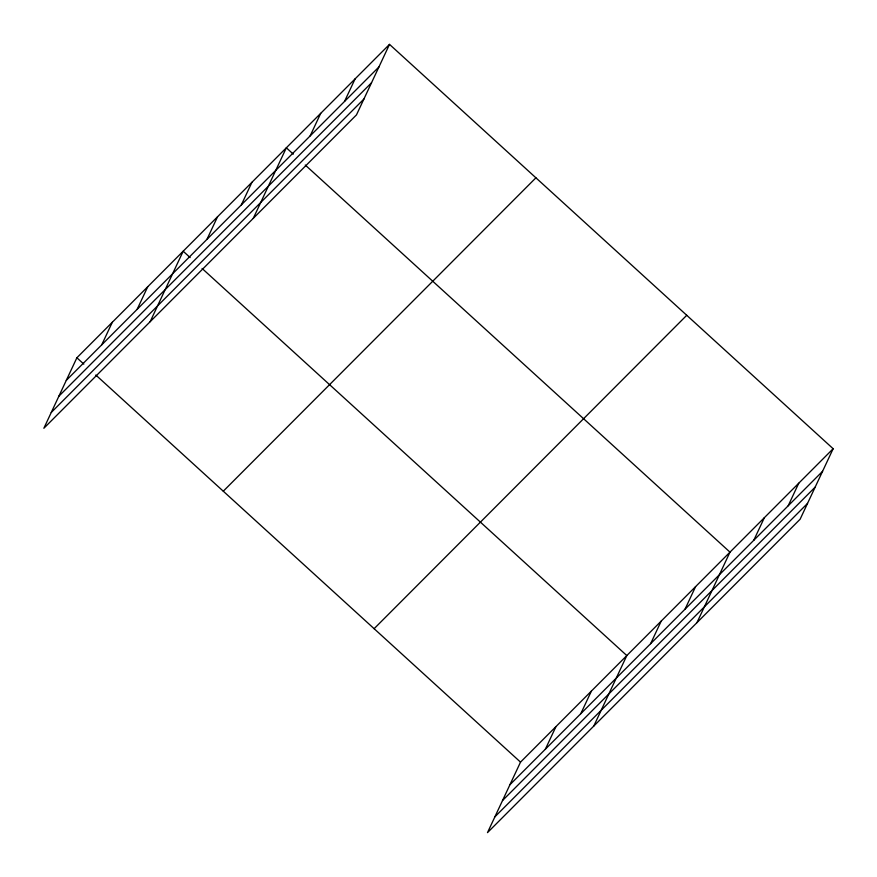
<?xml version="1.0" encoding="UTF-8"?>
<svg xmlns="http://www.w3.org/2000/svg" width="877" height="877" viewBox="0 0 877 877"><rect width="100%" height="100%" fill="white"/><g stroke="black" fill="none" stroke-linecap="round" stroke-linejoin="round"><path stroke-width="1.32" d="M389.509 44.376L76.88 357.772L43.85 428.272L356.479 114.876L389.509 44.376L833.15 448.728L800.12 519.228L487.491 832.624L520.521 762.124L833.15 448.728M101.721 344.847L112.311 322.254M137.152 309.329L147.742 286.735M150.142 321.716L183.172 251.217L190.145 257.575M206.972 239.333L217.562 216.74M241.361 204.856L251.951 182.273M253.31 218.296L286.34 147.796L293.313 154.155M310.14 135.913L320.73 113.319M344.529 101.447L355.119 78.853M545.373 749.199L555.952 726.605M580.804 713.681L591.383 691.087M593.784 726.068L626.814 655.568L202.094 268.461M650.624 643.685L661.203 621.091M685.014 609.208L695.593 586.625M696.952 622.648L729.982 552.148L305.262 165.04M753.792 540.265L764.371 517.671M788.182 505.788L798.761 483.205M66.29 380.366L378.919 66.97M58.891 396.174L371.519 82.778M51.261 412.464L363.889 99.068M223.273 491.208L535.913 177.812M374.117 628.688L686.746 315.292M509.943 784.707L822.571 471.322M502.532 800.526L815.161 487.13M494.902 816.816L807.531 503.42M76.88 357.772L83.841 364.119M95.801 375.016L520.521 762.124"/></g></svg>
